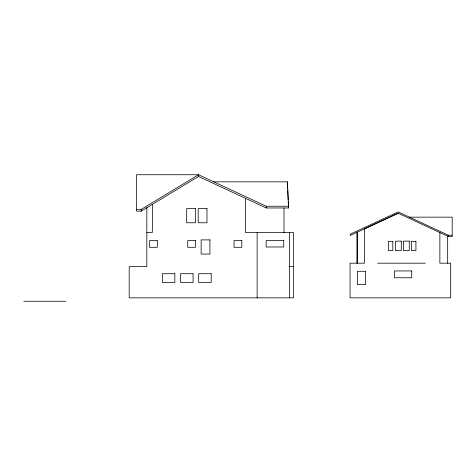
<?xml version="1.0" encoding="UTF-8"?>
<svg xmlns="http://www.w3.org/2000/svg" width="476" height="476" viewBox="0 0 476 476"><rect width="100%" height="100%" fill="white"/><g stroke="black" fill="none" stroke-linecap="round" stroke-linejoin="round"><path stroke-width="0.71" d="M136.499 209.422L141.188 209.422L198.492 174.74L266.221 206.239L288.515 206.239L288.515 207.97L266.221 207.97L198.492 176.471L141.188 211.16L136.499 211.16L136.499 174.74L198.492 174.74L198.492 176.471M398.257 213.218L364.485 228.843L364.485 263.186L350.062 263.186L350.062 297.851L450.677 297.851L450.677 263.186L439.866 263.186L439.866 232.234M213.736 181.832L287.439 181.832L288.515 206.239M152.558 204.275L152.29 232.532L146.822 232.532M409.485 217.157L452.2 217.157L452.2 236.501L448.327 236.501L398.204 213.194L350.253 235.447L350.253 234.162L398.204 211.909L448.327 235.221L452.2 235.221M377.605 263.186L425.365 263.186M289.093 266.649L293.525 266.649M23.8 301.26L65.89 301.26M287.671 188.74L287.439 181.832M287.736 190.221L288.159 199.837M288.224 201.312L288.515 207.97M448.327 235.221L448.327 236.501M447.666 235.917L447.666 263.186M357.547 232.062L357.547 263.186M356.923 232.347L356.923 263.186M289.545 232.532L289.545 297.851M283.982 207.994L283.982 232.532M266.221 206.239L266.221 207.97M257.135 232.532L257.135 297.851M245.539 198.355L245.539 232.532L293.525 232.532L293.525 297.851L129.198 297.851L129.198 266.649L146.822 266.649L146.822 207.506M141.188 209.422L141.188 211.16M195.487 208.595L186.699 208.595L186.699 222.774L195.487 222.774L195.487 208.595M206.977 208.595L198.189 208.595L198.189 222.774L206.977 222.774L206.977 208.595M209.934 239.886L201.146 239.886L201.146 254.065L209.934 254.065L209.934 239.886M157.306 240.559L149.535 240.559L149.535 247.3L157.306 247.3L157.306 240.559M195.493 240.559L187.722 240.559L187.722 247.3L195.493 247.3L195.493 240.559M241.79 240.559L234.019 240.559L234.019 247.3L241.79 247.3L241.79 240.559M283.75 240.582L266.173 240.582L266.173 246.984L283.75 246.984L283.75 240.582M401.28 241.142L395.431 241.142L395.431 250.608L401.28 250.608L401.28 241.142M409.265 241.142L403.416 241.142L403.416 250.608L409.265 250.608L409.265 241.142M392.819 241.302L388.321 241.302L388.321 250.608L392.819 250.608L392.819 241.302M415.923 241.302L411.425 241.302L411.425 250.608L415.923 250.608L415.923 241.302M411.722 270.939L394.461 270.939L394.461 277.764L411.722 277.764L411.722 270.939M365.622 271.302L357.375 271.302L357.375 284.654L365.622 284.654L365.622 271.302M174.829 273.724L162.322 273.724L162.322 282.488L174.829 282.488L174.829 273.724M193.077 273.724L180.571 273.724L180.571 282.488L193.077 282.488L193.077 273.724M211.183 273.724L198.676 273.724L198.676 282.488L211.183 282.488L211.183 273.724"/></g></svg>
